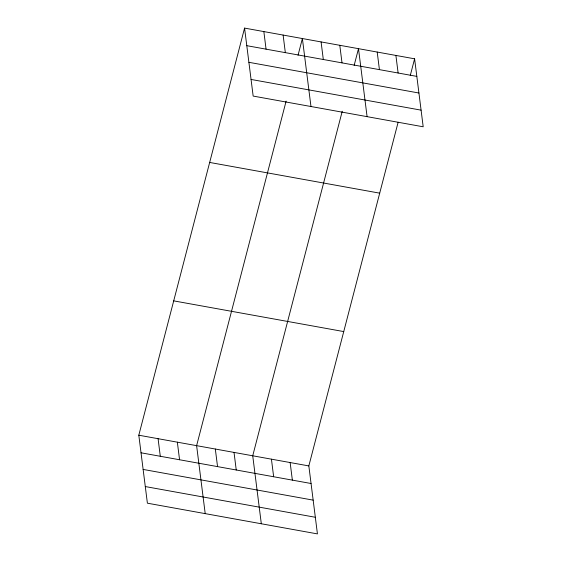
<?xml version="1.0" encoding="UTF-8"?>
<svg xmlns="http://www.w3.org/2000/svg" width="562" height="562" viewBox="0 0 562 562"><rect width="100%" height="100%" fill="white"/><g stroke="black" fill="none" stroke-linecap="round" stroke-linejoin="round"><path stroke-width="0.84" d="M398.135 122.228L308.84 465.926L317.432 533.9L147.392 503.187L138.807 435.213L244.568 28.1L414.608 58.813L423.193 126.787L253.16 96.074L244.568 28.1M286.121 101.125L196.616 445.659L205.207 513.633M298.05 55.231L302.384 38.539L310.969 106.513M342.237 111.262L252.731 455.789L261.316 523.763M354.158 65.368L358.493 48.676L367.084 116.65M410.274 75.498L414.608 58.813M246.795 45.677L416.828 76.39M248.896 62.312L418.929 93.018M251.059 79.446L421.093 110.152M209.668 162.446L379.701 193.159M173.707 300.867L343.747 331.58M138.807 435.213L308.84 465.926M141.027 452.796L311.06 483.503M143.127 469.425L313.16 500.138M145.291 486.559L315.324 517.272M395.901 55.434L398.121 73.011M377.2 52.055L379.42 69.632M339.792 45.297L342.012 62.874M321.085 41.918L323.312 59.502M283.115 35.062L285.334 52.638M263.845 31.577L266.065 49.161M290.14 462.547L292.359 480.124M271.432 459.168L273.652 476.752M234.024 452.41L236.244 469.994M215.323 449.031L217.543 466.615M177.346 442.175L179.566 459.758M158.077 438.697L160.296 456.274"/></g></svg>
